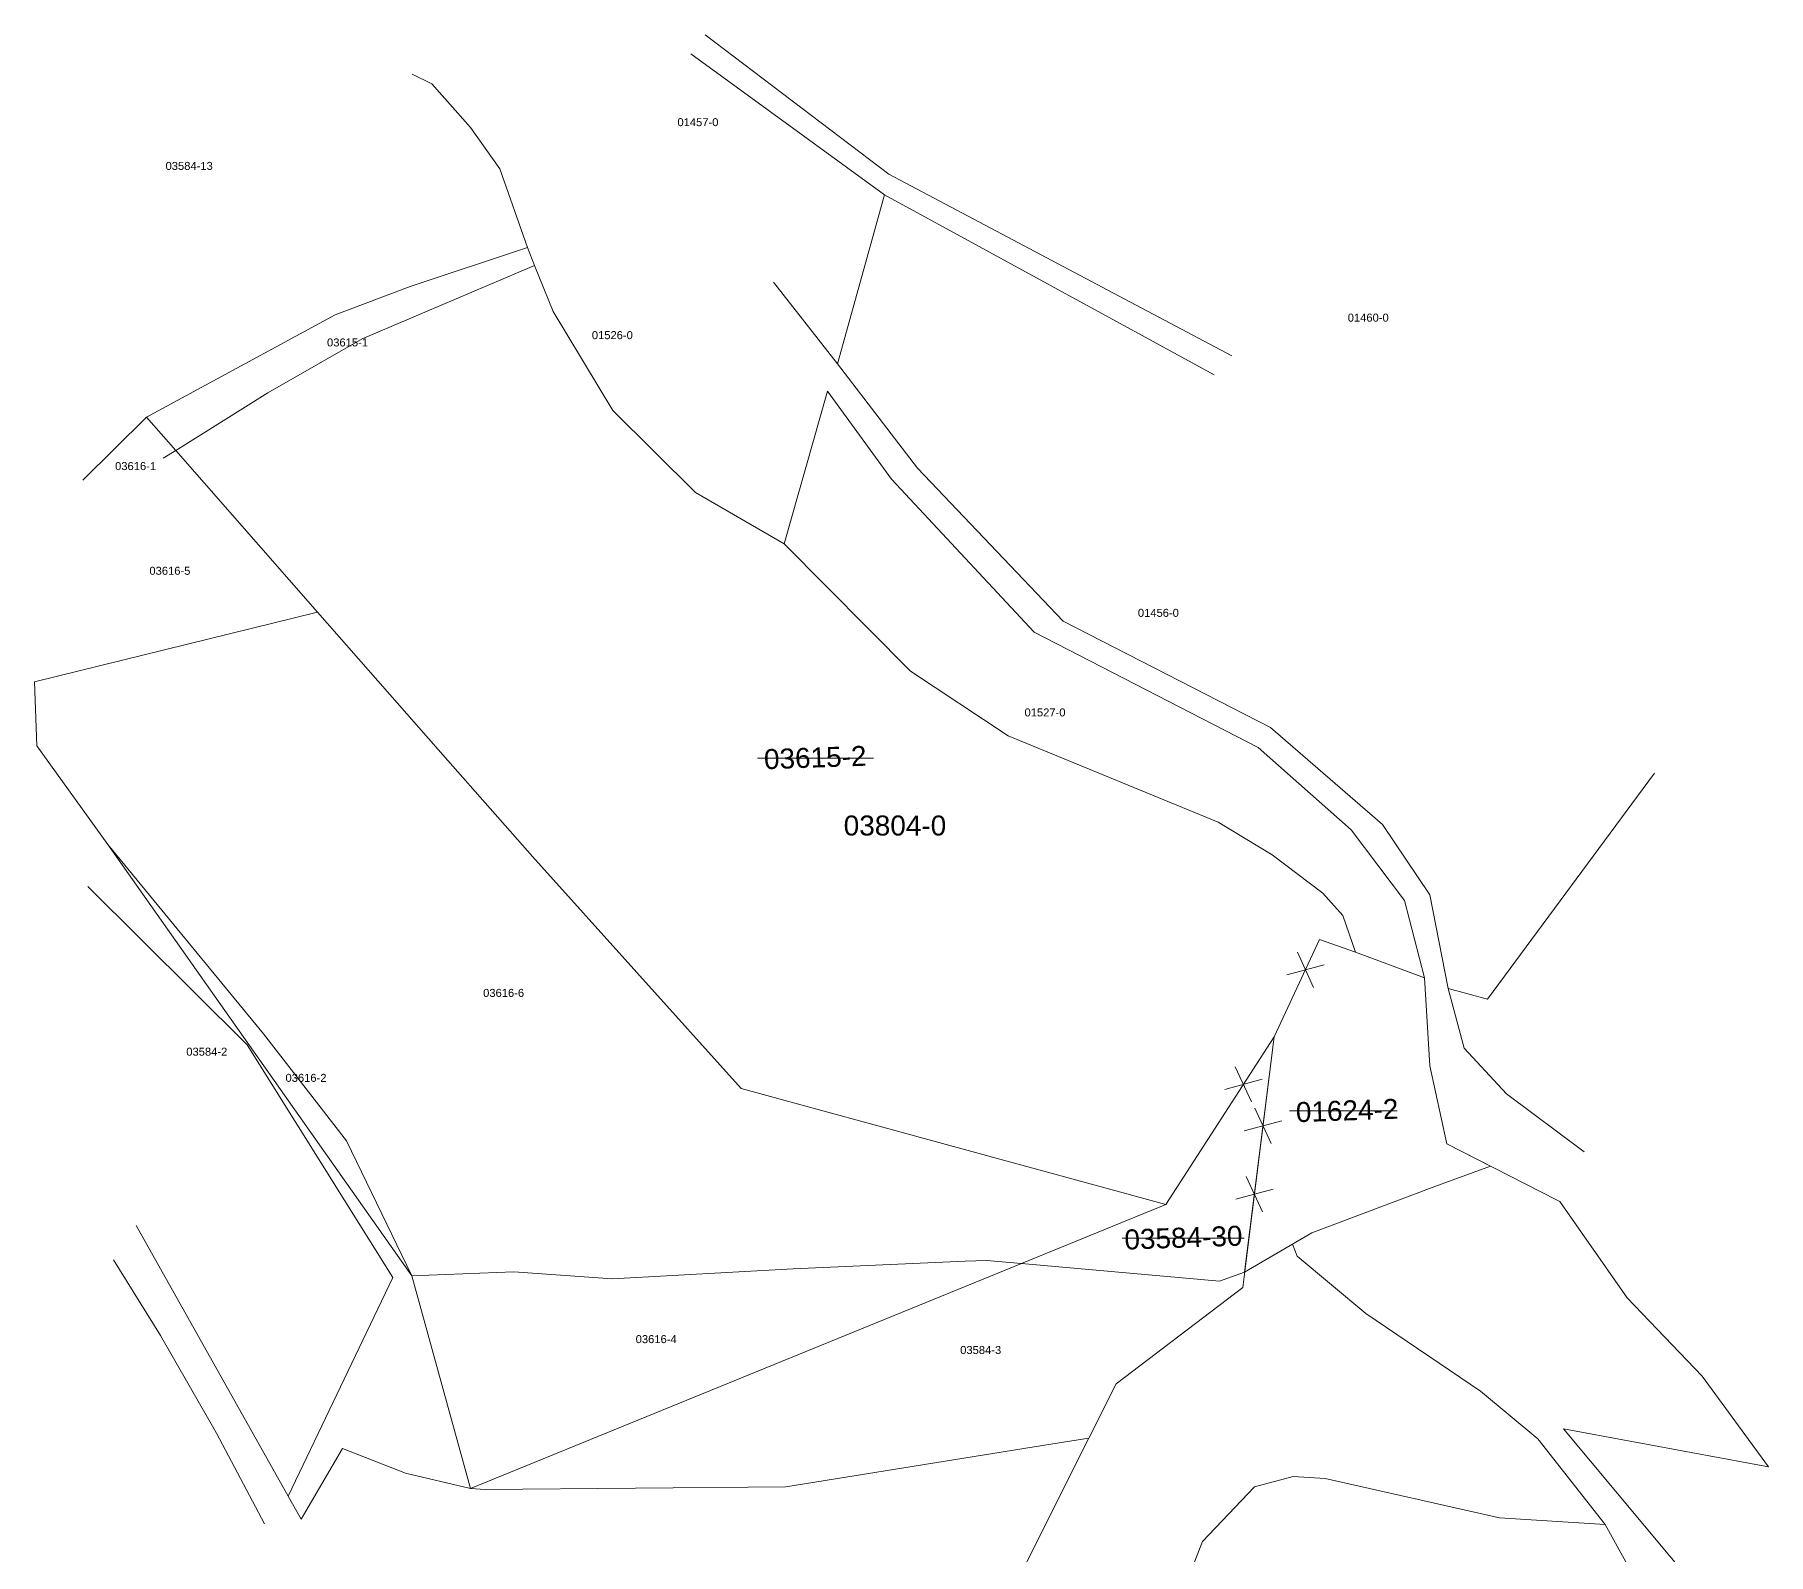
# Model space of a CAD drawing. Header units: metres. Extents: x 7500125 to 7500488, y 4691178 to 4691583.
# Drawn here: x 7500125 to 7500341.7, y 4691316.5 to 4691506.5 of the extents above; entities that cross this region are included whole.
import ezdxf

# ---------------------------------------------------------------- set-up
doc = ezdxf.new("R2010")
doc.units = ezdxf.units.M
for name, color, linetype, lineweight in [('Nr Parceles Baze', 7, 'Continuous', 0), ('Nr-Kojshi', 251, 'Continuous', 0), ('Parc-Kojshi', 251, 'Continuous', 0), ('Parcela Baze', 7, 'Continuous', 0), ('parcela e bashkuar', 1, 'Continuous', 0), ('Pikat Ndarjes garb', 1, 'Continuous', 0), ('simbol', 1, 'Continuous', 0)]:
    doc.layers.add(name, color=color, linetype=linetype, lineweight=lineweight)
doc.styles.get("Standard").update_dxf_attribs({"font": 'arial.ttf'})

msp = doc.modelspace()

# ---------------------------------------------------------------- linework, layer by layer
at = {"layer": 'Parc-Kojshi'}
for points in [[(7500208.84, 4691506.53), (7500231.8, 4691489.07)], [(7500231.24, 4691486.51), (7500207.05, 4691504.14)], [(7500172.22, 4691501.6), (7500174.65, 4691500.37)], [(7500174.65, 4691500.37), (7500177.58, 4691497.09)], [(7500177.58, 4691497.09), (7500179.5, 4691494.94)], [(7500179.5, 4691494.94), (7500183.16, 4691489.74)], [(7500186.61, 4691479.9), (7500183.16, 4691489.74)], [(7500231.8, 4691489.07), (7500274.65, 4691466.38)], [(7500231.24, 4691486.51), (7500225.37, 4691465.39)], [(7500272.46, 4691463.98), (7500231.24, 4691486.51)], [(7500186.61, 4691479.9), (7500171.95, 4691475.05)], [(7500187.51, 4691477.66), (7500186.61, 4691479.9)], [(7500171.95, 4691475.05), (7500162.57, 4691471.52)], [(7500217.37, 4691475.59), (7500225.37, 4691465.39)], [(7500162.57, 4691471.52), (7500139, 4691458.7)], [(7500225.37, 4691465.39), (7500235.36, 4691452.33)], [(7500218.72, 4691442.85), (7500224.1, 4691461.96)], [(7500232.12, 4691450.95), (7500224.1, 4691461.96)], [(7500139, 4691458.7), (7500131.05, 4691450.83)], [(7500139, 4691458.7), (7500142.66, 4691454.54)], [(7500142.66, 4691454.54), (7500141.09, 4691453.56)], [(7500142.66, 4691454.54), (7500142.9, 4691454.68)], [(7500235.36, 4691452.33), (7500253.57, 4691433.19)], [(7500218.72, 4691442.85), (7500207.63, 4691449.3)], [(7500249.93, 4691431.81), (7500232.12, 4691450.95)], [(7500234.51, 4691426.93), (7500218.72, 4691442.85)], [(7500277.96, 4691417.41), (7500249.93, 4691431.81)], [(7500253.57, 4691433.19), (7500279.47, 4691419.9)], [(7500246.71, 4691418.87), (7500234.51, 4691426.93)], [(7500272.96, 4691408.08), (7500246.71, 4691418.87)], [(7500279.47, 4691419.9), (7500293.5, 4691407.76)], [(7500289.57, 4691407.12), (7500277.96, 4691417.41)], [(7500176.66, 4691415.76), (7500187.26, 4691403.79)], [(7500327.47, 4691414.19), (7500306.61, 4691385.93)], [(7500279.7, 4691403.97), (7500272.96, 4691408.08)], [(7500296.25, 4691398.29), (7500289.57, 4691407.12)], [(7500293.5, 4691407.76), (7500299.41, 4691398.99)], [(7500172.16, 4691351.34), (7500134.16, 4691405.26)], [(7500134.16, 4691405.26), (7500153.62, 4691381.6)], [(7500286.02, 4691399.21), (7500279.7, 4691403.97)], [(7500151.6, 4691380.24), (7500131.68, 4691400.03)], [(7500298.74, 4691388.62), (7500296.25, 4691398.29)], [(7500299.41, 4691398.99), (7500301.71, 4691387.29)], [(7500298.74, 4691388.62), (7500290.09, 4691391.83)], [(7500301.71, 4691387.29), (7500303.68, 4691379.79)], [(7500306.61, 4691385.93), (7500301.71, 4691387.29)], [(7500169.77, 4691351.14), (7500151.6, 4691380.24)], [(7500153.62, 4691381.6), (7500164.01, 4691368.24)], [(7500266.41, 4691360.27), (7500279.94, 4691381.22)], [(7500279.94, 4691381.22), (7500276.01, 4691349.87)], [(7500303.68, 4691379.79), (7500308.97, 4691374.08)], [(7500308.97, 4691374.08), (7500318.69, 4691366.83)], [(7500164.01, 4691368.24), (7500172.16, 4691351.34)], [(7500315.32, 4691360.82), (7500301.54, 4691367.85)], [(7500315.64, 4691360.63), (7500315.32, 4691360.82)], [(7500315.64, 4691360.63), (7500324.08, 4691348.58)], [(7500137.69, 4691357.65), (7500156.7, 4691323.79)], [(7500282.81, 4691353.79), (7500282.25, 4691355.31)], [(7500291.42, 4691346.63), (7500282.81, 4691353.79)], [(7500134.86, 4691353.34), (7500140.75, 4691343.9)], [(7500172.16, 4691351.34), (7500184.91, 4691351.84)], [(7500179.5, 4691324.75), (7500248.36, 4691352.89)], [(7500184.91, 4691351.84), (7500197.2, 4691350.98)], [(7500197.2, 4691350.98), (7500219.84, 4691352.2)], [(7500219.84, 4691352.2), (7500241.33, 4691353.16)], [(7500241.33, 4691353.16), (7500243.99, 4691353.27)], [(7500243.99, 4691353.27), (7500248.36, 4691352.89)], [(7500156.7, 4691323.79), (7500169.77, 4691351.14)], [(7500172.16, 4691351.34), (7500179.5, 4691324.75)], [(7500276.01, 4691349.87), (7500260.19, 4691337.83)], [(7500305.72, 4691336.91), (7500291.42, 4691346.63)], [(7500140.75, 4691343.9), (7500147.73, 4691331.67)], [(7500260.19, 4691337.83), (7500256.79, 4691331.05)], [(7500312.92, 4691330.98), (7500305.72, 4691336.91)], [(7500147.73, 4691331.67), (7500153.76, 4691320.32)], [(7500252.27, 4691330.32), (7500218.91, 4691324.97)], [(7500256.79, 4691331.05), (7500252.27, 4691330.32)], [(7500321.33, 4691320.24), (7500312.92, 4691330.98)], [(7500163.48, 4691329.76), (7500158.32, 4691320.92)], [(7500171.35, 4691326.69), (7500163.48, 4691329.76)], [(7500179.5, 4691324.75), (7500171.35, 4691326.69)], [(7500277.5, 4691324.97), (7500282.33, 4691326.26)], [(7500282.33, 4691326.26), (7500286.32, 4691326.01)], [(7500286.32, 4691326.01), (7500308.1, 4691321.08)], [(7500156.7, 4691323.79), (7500158.32, 4691320.92)], [(7500181.31, 4691324.61), (7500179.5, 4691324.75)], [(7500218.91, 4691324.97), (7500181.31, 4691324.61)], [(7500308.1, 4691321.08), (7500321.33, 4691320.24)]]:
    msp.add_lwpolyline(points, dxfattribs=at)
at = {"layer": 'Parc-Kojshi', "flags": 128}
for points in [[(7500125.02, 4691425.62), (7500160.37, 4691434.34), (7500176.66, 4691415.76), (7500187.26, 4691403.79), (7500213.32, 4691374.75), (7500266.41, 4691360.27), (7500248.36, 4691352.89), (7500243.99, 4691353.27), (7500241.33, 4691353.16), (7500219.84, 4691352.2), (7500197.2, 4691350.98), (7500184.91, 4691351.84), (7500172.16, 4691351.34), (7500164.01, 4691368.24), (7500153.62, 4691381.6), (7500134.16, 4691405.26), (7500125.3, 4691417.62), (7500125.02, 4691425.62)], [(7500336.16, 4691308.2), (7500316.09, 4691332.23), (7500341.71, 4691327.46), (7500333.43, 4691338.8), (7500324.08, 4691348.58), (7500315.64, 4691360.63), (7500315.32, 4691360.82), (7500301.54, 4691367.85), (7500299.41, 4691377.61), (7500298.74, 4691388.62), (7500290.09, 4691391.83), (7500285.63, 4691393.38), (7500279.94, 4691381.22), (7500276.01, 4691349.87), (7500260.19, 4691337.83), (7500256.79, 4691331.05), (7500210.55, 4691238.73)], [(7500262.86, 4691297.33), (7500270.98, 4691318.13), (7500277.5, 4691324.97), (7500282.33, 4691326.26), (7500286.32, 4691326.01), (7500308.1, 4691321.08), (7500321.33, 4691320.24), (7500329.57, 4691305.35)]]:
    msp.add_lwpolyline(points, dxfattribs=at)
at = {"layer": 'Parcela Baze', "flags": 128}
for points in [[(7500286.02, 4691399.21), (7500279.7, 4691403.97), (7500272.96, 4691408.08), (7500246.71, 4691418.87), (7500234.51, 4691426.93), (7500218.72, 4691442.85), (7500207.63, 4691449.3), (7500197.27, 4691459.54), (7500189.83, 4691471.9), (7500187.51, 4691477.66), (7500165.97, 4691468.5), (7500154.15, 4691461.73), (7500142.66, 4691454.53), (7500160.37, 4691434.34), (7500176.66, 4691415.76), (7500187.26, 4691403.79), (7500213.32, 4691374.75), (7500266.41, 4691360.27), (7500279.94, 4691381.22), (7500285.63, 4691393.38), (7500290.09, 4691391.83), (7500288.54, 4691396.38)], [(7500299.41, 4691377.61), (7500298.74, 4691388.62), (7500290.09, 4691391.83), (7500285.63, 4691393.38), (7500279.94, 4691381.22), (7500276.25, 4691351.79), (7500284.66, 4691356.73), (7500300.04, 4691362.51), (7500306.97, 4691365.07), (7500301.54, 4691367.85)], [(7500279.94, 4691381.22), (7500266.41, 4691360.27), (7500248.35, 4691352.89), (7500273.12, 4691350.68), (7500276.25, 4691351.79)]]:
    msp.add_lwpolyline(points, close=True, dxfattribs=at)
at = {"layer": 'parcela e bashkuar', "flags": 128}
msp.add_lwpolyline([(7500266.41, 4691360.27), (7500248.35, 4691352.89), (7500273.12, 4691350.68), (7500276.25, 4691351.79), (7500284.66, 4691356.73), (7500300.04, 4691362.51), (7500306.97, 4691365.07), (7500301.54, 4691367.85), (7500299.41, 4691377.61), (7500298.74, 4691388.62), (7500290.09, 4691391.83), (7500288.54, 4691396.38), (7500286.02, 4691399.21), (7500279.7, 4691403.97), (7500272.96, 4691408.08), (7500246.71, 4691418.87), (7500234.51, 4691426.93), (7500218.72, 4691442.85), (7500207.63, 4691449.3), (7500197.27, 4691459.54), (7500189.83, 4691471.9), (7500187.51, 4691477.66), (7500165.97, 4691468.5), (7500154.15, 4691461.73), (7500142.66, 4691454.53), (7500160.37, 4691434.34), (7500176.66, 4691415.76), (7500187.26, 4691403.79), (7500213.32, 4691374.75)], close=True, dxfattribs=at)
at = {"layer": 'simbol', "flags": 128}
for points in [[(7500215.38, 4691416.08), (7500229.86, 4691416.08)], [(7500282.85, 4691391.8), (7500284.87, 4691387.39)], [(7500286.2, 4691390.23), (7500281.52, 4691388.96)], [(7500278.44, 4691375.92), (7500273.76, 4691374.64)], [(7500275.09, 4691377.48), (7500277.11, 4691373.08)], [(7500277.54, 4691372.31), (7500279.56, 4691367.9)], [(7500281.86, 4691371.97), (7500295.33, 4691371.97)], [(7500280.89, 4691370.74), (7500276.21, 4691369.47)], [(7500276.46, 4691363.75), (7500278.48, 4691359.35)], [(7500279.81, 4691362.19), (7500275.14, 4691360.91)], [(7500260.94, 4691356.07), (7500276.21, 4691356.07)]]:
    msp.add_lwpolyline(points, dxfattribs=at)

# ---------------------------------------------------------------- texts
at = {"layer": 'Nr Parceles Baze'}
for s, p in [('03615-2', (7500216.22, 4691414.68)), ('01624-2', (7500282.7, 4691370.55)), ('03584-30', (7500261.27, 4691354.62))]:
    msp.add_text(s, height=2.5, rotation=2, dxfattribs=at).set_placement(p)
at = {"layer": 'Nr-Kojshi'}
for s, p in [('01457-0', (7500205.36, 4691495.09)), ('03584-13', (7500141.38, 4691489.62)), ('01460-0', (7500289.14, 4691470.65)), ('03615-1', (7500161.56, 4691467.55)), ('01526-0', (7500194.66, 4691468.46)), ('03616-1', (7500135.07, 4691452.09)), ('03616-5', (7500139.36, 4691439)), ('01456-0', (7500262.91, 4691433.74)), ('01527-0', (7500248.74, 4691421.29)), ('03616-6', (7500181.07, 4691386.22)), ('03584-2', (7500143.97, 4691378.87)), ('03616-2', (7500156.37, 4691375.6)), ('03616-4', (7500200.14, 4691342.93)), ('03584-3', (7500240.7, 4691341.57))]:
    msp.add_text(s, height=1, dxfattribs=at).set_placement(p)
at = {"layer": 'Pikat Ndarjes garb'}
msp.add_text('03804-0', height=2.5, dxfattribs=at).set_placement((7500226.14, 4691406.4))

doc.saveas('drawing.dxf')
